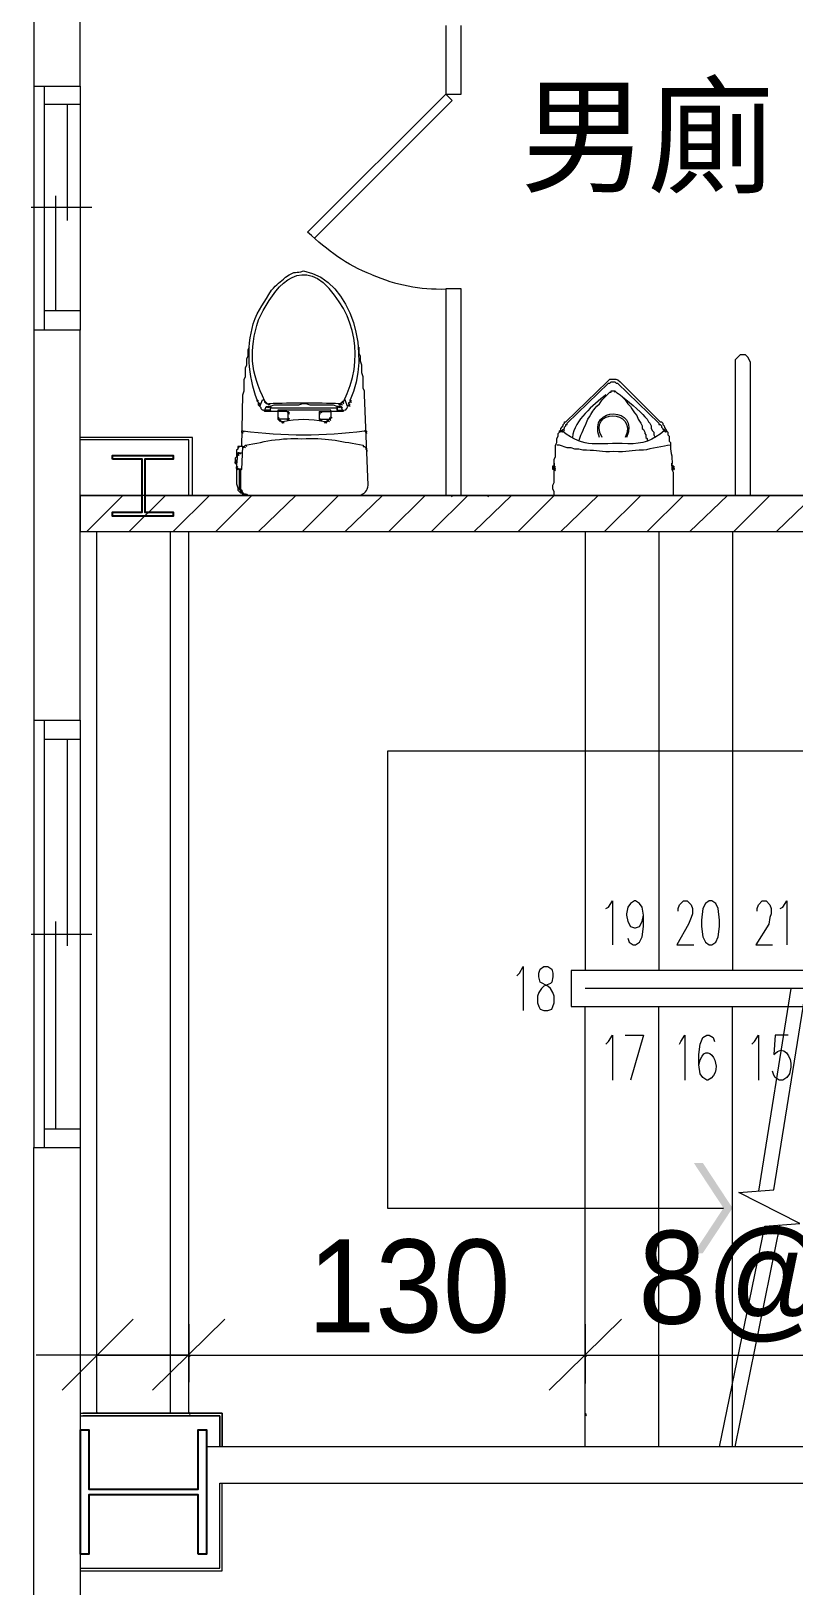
# Model space of a CAD drawing. Header units: millimetres. Extents: x -15161 to 10473752, y -72817 to 33960.
# Drawn here: x -1968 to -1718, y -5713 to -5204 of the extents above; entities that cross this region are included whole.
import ezdxf

# ---------------------------------------------------------------- set-up
doc = ezdxf.new("R2010")
doc.units = ezdxf.units.MM
for name, color, linetype in [('PDF2_單色填滿', 7, 'Continuous'), ('PDF2_幾何圖形', 7, 'Continuous'), ('PDF2_文字', 7, 'Continuous')]:
    doc.layers.add(name, color=color, linetype=linetype)
doc.styles.add('PDF PMingLiU', font='PMingLiU.ttf')

# ---------------------------------------------------------------- blocks, each defined once
blk = doc.blocks.new('二樓建築底圖')
at = {"layer": 'PDF2_單色填滿', "lineweight": 13}
for points in [[(-1748.33, -5574.68), (-1751.29, -5574.68), (-1738.59, -5589.49), (-1741.55, -5589.49)], [(-1738.59, -5589.49), (-1741.55, -5589.49), (-1748.33, -5604.3), (-1751.29, -5604.3)]]:
    blk.add_solid(points, dxfattribs=at)
at = {"layer": 'PDF2_幾何圖形', "lineweight": 20}
for points in [[(-1952.34, -5221.67), (-1952.34, -4462.33), (-371.86, -4462.33), (-371.86, -4447.52), (-1967.58, -4447.52), (-1967.58, -5221.67)], [(-1952.34, -5301.67), (-1967.58, -5301.67), (-1967.58, -5429.49), (-1952.34, -5429.49)], [(-1952.34, -5722.82), (-1967.58, -5722.82), (-1967.58, -5569.6), (-1952.34, -5569.6)]]:
    blk.add_lwpolyline(points, close=True, dxfattribs=at)
at = {"layer": 'PDF2_幾何圖形', "lineweight": 0}
for points in [[(-1952.34, -5355.85), (-1952.34, -5367.7), (-1149.4, -5367.7), (-1149.4, -5189.5), (-1413.52, -5189.5), (-1413.52, -5201.78), (-1161.68, -5201.78), (-1161.68, -5355.85), (-1401.67, -5355.85), (-1401.67, -5286.85), (-1413.52, -5286.85), (-1413.52, -5355.85), (-1626.85, -5355.85), (-1626.85, -5286.85), (-1639.12, -5286.85), (-1639.12, -5355.85)], [(-1891.39, -5325.37), (-1891.81, -5325.37), (-1891.81, -5324.95)], [(-1890.97, -5325.79), (-1891.39, -5325.79), (-1891.39, -5325.37)], [(-1890.12, -5326.22), (-1890.54, -5325.79)], [(-1890.12, -5327.06), (-1890.54, -5326.64)], [(-1887.16, -5331.3), (-1887.16, -5330.87), (-1887.58, -5330.87)], [(-1886.31, -5331.72), (-1886.73, -5331.3)], [(-1885.46, -5332.14), (-1885.89, -5331.72)], [(-1885.46, -5332.14), (-1885.89, -5331.72)], [(-1898.59, -5335.11), (-1899.01, -5334.68)], [(-1858.8, -5335.11), (-1858.8, -5334.68), (-1858.38, -5335.11), (-1858.8, -5334.68), (-1859.22, -5334.68)], [(-1858.38, -5335.53), (-1858.8, -5335.11)], [(-1900.28, -5342.72), (-1900.7, -5342.3)], [(-1797, -5346.96), (-1797.43, -5346.53), (-1797.43, -5346.11), (-1797, -5346.53), (-1797, -5346.96), (-1796.58, -5347.38), (-1797, -5346.96), (-1797, -5347.38), (-1797.43, -5347.38), (-1797.43, -5346.96), (-1797, -5347.38), (-1797.43, -5346.96), (-1797.43, -5346.53)], [(-1757.64, -5346.53), (-1758.06, -5346.11)], [(-1757.64, -5346.96), (-1758.06, -5346.53), (-1758.06, -5346.11), (-1758.06, -5346.53), (-1757.64, -5346.96), (-1758.06, -5346.53), (-1758.06, -5346.96), (-1757.64, -5347.38), (-1758.06, -5346.96), (-1758.06, -5346.53)], [(-1757.64, -5347.38), (-1758.06, -5346.96), (-1758.06, -5347.38), (-1758.06, -5346.96)], [(-1746.21, -5503.14), (-1745.36, -5503.14), (-1744.09, -5502.3), (-1743.25, -5500.6), (-1742.82, -5497.22), (-1742.82, -5495.1), (-1743.25, -5491.29), (-1744.09, -5489.6), (-1745.36, -5488.75), (-1746.21, -5488.75), (-1747.48, -5489.6), (-1748.33, -5491.29), (-1748.75, -5495.1), (-1748.75, -5497.22), (-1748.33, -5500.6), (-1747.48, -5502.3)], [(-1800.39, -5524.73), (-1799.12, -5524.73), (-1797.85, -5524.31), (-1797.43, -5523.46), (-1797, -5522.19), (-1797, -5520.07), (-1797.43, -5518.8), (-1798.27, -5517.53), (-1799.12, -5516.69), (-1801.66, -5515.42), (-1802.08, -5513.72), (-1802.08, -5512.45), (-1801.66, -5511.19), (-1800.39, -5510.34), (-1799.12, -5510.34), (-1797.85, -5511.19), (-1797.43, -5512.45), (-1797.43, -5513.72), (-1797.85, -5515.42), (-1798.27, -5515.84), (-1800.39, -5516.69), (-1801.23, -5517.53), (-1802.08, -5518.8), (-1802.5, -5520.07), (-1802.5, -5522.19), (-1802.08, -5523.46), (-1801.66, -5524.31)]]:
    blk.add_lwpolyline(points, close=True, dxfattribs=at)
at = {"layer": 'PDF2_幾何圖形', "lineweight": 20}
for points in [[(-1931.18, -5355.85), (-1639.12, -5355.85), (-1639.12, -5286.85), (-1626.85, -5286.85), (-1626.85, -5355.85), (-1468.55, -5355.85), (-1413.52, -5355.85), (-1413.52, -5286.85), (-1401.67, -5286.85), (-1401.67, -5355.85), (-1161.68, -5355.85), (-1161.68, -5201.78), (-1413.52, -5201.78), (-1401.67, -5201.78)], [(-1952.34, -5355.85), (-1932.02, -5355.85)], [(-1830.86, -5355.85), (-1830.44, -5356.27)], [(-1819.01, -5355.85), (-1818.59, -5356.27)], [(-1952.34, -5367.7), (-1468.55, -5367.7), (-1149.4, -5367.7)], [(-1906.63, -5679.65), (-1207.81, -5679.65), (-1207.81, -5667.79), (-1910.86, -5667.79)]]:
    blk.add_lwpolyline(points, dxfattribs=at)
at = {"layer": 'PDF2_幾何圖形', "lineweight": 5}
for points in [[(-1832.56, -5201.78), (-1832.56, -5224.21), (-1827.48, -5224.21), (-1827.48, -5201.78)], [(-1967.58, -5221.67), (-1967.58, -5301.67)], [(-1964.19, -5221.67), (-1964.19, -5301.67)], [(-1952.34, -5221.67), (-1952.34, -5301.67)], [(-1877.85, -5269.5), (-1832.56, -5224.21), (-1830.44, -5226.33), (-1875.73, -5271.62)], [(-1952.34, -5227.6), (-1964.19, -5227.6)], [(-1956.57, -5227.6), (-1956.57, -5265.69)], [(-1960.38, -5295.32), (-1960.38, -5257.65)], [(-1948.53, -5261.46), (-1968.43, -5261.46)], [(-1827.48, -5355.85), (-1827.48, -5288.12), (-1832.56, -5288.12), (-1832.56, -5355.85)], [(-1952.34, -5295.32), (-1964.19, -5295.32)], [(-1946.84, -5656.79), (-1946.84, -5367.7)], [(-1916.79, -5656.79), (-1916.79, -5367.7)], [(-1967.58, -5429.49), (-1967.58, -5569.6)], [(-1964.19, -5429.49), (-1964.19, -5569.6)], [(-1952.34, -5429.49), (-1952.34, -5569.6)], [(-1952.34, -5435.84), (-1964.19, -5435.84)], [(-1956.57, -5435.84), (-1956.57, -5503.57)], [(-1960.38, -5563.67), (-1960.38, -5495.52)], [(-1948.53, -5499.76), (-1968.43, -5499.76)], [(-1952.34, -5563.67), (-1964.19, -5563.67)]]:
    blk.add_lwpolyline(points, dxfattribs=at)
at = {"layer": 'PDF2_幾何圖形', "lineweight": 0}
for points in [[(-1899.43, -5339.76), (-1899.01, -5322.83), (-1898.59, -5321.56), (-1898.59, -5317.75), (-1898.16, -5316.91), (-1898.16, -5314.79), (-1898.16, -5313.94), (-1897.74, -5313.1), (-1897.74, -5310.98), (-1897.32, -5310.13), (-1897.32, -5308.02), (-1896.89, -5307.17)], [(-1857.95, -5352.46), (-1859.22, -5322.83), (-1859.22, -5321.56), (-1859.65, -5320.72), (-1859.65, -5316.91), (-1860.07, -5315.64), (-1860.07, -5314.79), (-1860.07, -5313.1), (-1860.49, -5311.83), (-1860.49, -5310.13), (-1860.92, -5309.29), (-1860.92, -5307.17)], [(-1732.67, -5355.85), (-1732.67, -5312.25), (-1733.51, -5310.56), (-1734.36, -5309.71), (-1736.05, -5309.71), (-1737.74, -5311.4), (-1737.74, -5355.85)], [(-1794.46, -5334.68), (-1794.89, -5334.68), (-1794.46, -5335.11), (-1794.89, -5334.68), (-1794.89, -5333.84), (-1794.04, -5332.99), (-1794.04, -5332.57), (-1793.62, -5332.14), (-1793.62, -5331.72), (-1793.19, -5331.72), (-1779.65, -5318.6), (-1778.8, -5317.75), (-1778.38, -5317.75)], [(-1794.04, -5334.26), (-1793.62, -5333.84), (-1793.62, -5333.41), (-1793.19, -5332.99), (-1793.19, -5332.57), (-1792.77, -5332.57), (-1792.77, -5332.14), (-1779.22, -5319.02), (-1778.8, -5319.02), (-1778.38, -5318.6), (-1777.11, -5318.6), (-1776.69, -5319.02)], [(-1782.19, -5325.79), (-1781.34, -5324.52), (-1778.8, -5321.98), (-1778.38, -5321.98), (-1778.38, -5321.56), (-1777.53, -5321.56), (-1777.11, -5321.98)], [(-1777.53, -5321.56), (-1777.11, -5321.56), (-1776.69, -5321.98), (-1776.26, -5322.41)], [(-1777.11, -5318.6), (-1776.69, -5319.02), (-1776.26, -5319.02), (-1762.72, -5332.14), (-1762.72, -5332.57), (-1762.29, -5332.57), (-1761.87, -5332.99), (-1761.87, -5333.41), (-1761.45, -5333.84), (-1761.45, -5334.26), (-1761.02, -5334.26), (-1761.02, -5334.68), (-1760.6, -5335.11), (-1761.02, -5334.68), (-1760.6, -5334.68), (-1760.18, -5335.11), (-1760.6, -5334.68), (-1760.18, -5334.68)], [(-1776.69, -5321.98), (-1775.42, -5322.83), (-1774.57, -5323.68), (-1773.72, -5324.52), (-1772.88, -5325.79), (-1772.03, -5326.64), (-1771.61, -5327.49), (-1770.76, -5328.76), (-1769.91, -5329.6), (-1769.49, -5330.87), (-1768.64, -5332.14), (-1768.22, -5332.99), (-1768.22, -5333.84), (-1767.8, -5334.26), (-1767.37, -5335.11), (-1767.37, -5335.53), (-1766.95, -5335.95), (-1766.95, -5336.8), (-1766.53, -5337.22), (-1766.53, -5338.07)], [(-1775.42, -5318.6), (-1762.29, -5331.72), (-1761.87, -5331.72), (-1761.45, -5332.14), (-1761.45, -5332.57), (-1761.02, -5332.99)], [(-1894.35, -5324.95), (-1894.35, -5324.52), (-1893.93, -5324.95), (-1894.35, -5324.52), (-1893.93, -5324.95), (-1894.35, -5324.52), (-1893.93, -5324.95), (-1894.35, -5324.52), (-1893.93, -5324.95), (-1894.35, -5324.52)], [(-1893.93, -5325.37), (-1894.35, -5324.95), (-1893.93, -5325.37)], [(-1865.99, -5327.91), (-1866.42, -5328.33), (-1870.23, -5328.33), (-1870.23, -5327.91), (-1887.58, -5327.91), (-1887.58, -5328.33), (-1891.81, -5328.33), (-1892.24, -5327.91), (-1892.66, -5327.91), (-1893.08, -5327.49), (-1893.08, -5327.06), (-1893.51, -5326.64), (-1893.93, -5326.22), (-1893.51, -5326.64), (-1892.66, -5324.52), (-1892.24, -5324.52)], [(-1893.93, -5325.79), (-1893.93, -5325.37), (-1893.51, -5325.79)], [(-1893.93, -5326.22), (-1893.93, -5325.79), (-1893.51, -5326.22)], [(-1891.81, -5324.95), (-1891.39, -5325.37)], [(-1891.81, -5327.91), (-1891.39, -5326.64), (-1890.97, -5327.06), (-1891.39, -5326.64), (-1890.97, -5327.06), (-1891.39, -5326.64), (-1890.97, -5327.06), (-1891.39, -5326.64), (-1890.97, -5327.06), (-1891.39, -5326.64), (-1890.97, -5326.64), (-1890.54, -5327.06), (-1890.97, -5326.64), (-1890.54, -5326.64), (-1890.12, -5327.06), (-1868.11, -5327.06)], [(-1867.69, -5328.33), (-1868.11, -5327.91), (-1867.69, -5328.33), (-1868.11, -5327.91), (-1868.11, -5326.64), (-1869.38, -5326.22), (-1877, -5326.22), (-1878.27, -5325.79), (-1879.54, -5325.79), (-1880.81, -5326.22), (-1888.85, -5326.22), (-1890.12, -5326.64), (-1890.12, -5327.91), (-1889.7, -5328.33), (-1890.12, -5327.91), (-1889.7, -5328.33), (-1890.12, -5327.91), (-1889.7, -5328.33), (-1890.12, -5327.91), (-1889.7, -5328.33), (-1890.12, -5327.91), (-1890.97, -5327.91), (-1890.54, -5328.33), (-1890.97, -5327.91), (-1891.39, -5327.91), (-1890.97, -5328.33), (-1891.39, -5327.91), (-1890.97, -5328.33)], [(-1890.54, -5326.22), (-1890.97, -5325.79), (-1890.54, -5326.22), (-1890.97, -5325.79), (-1890.54, -5326.22), (-1890.97, -5325.79), (-1890.54, -5325.79), (-1890.12, -5326.22)], [(-1890.54, -5326.64), (-1890.12, -5326.64), (-1889.7, -5327.06), (-1890.12, -5326.64), (-1889.7, -5327.06), (-1890.12, -5326.64), (-1889.7, -5327.06), (-1890.12, -5326.64), (-1889.7, -5327.06), (-1890.12, -5326.64), (-1890.12, -5328.33)], [(-1867.26, -5326.64), (-1867.69, -5326.64), (-1867.26, -5327.06), (-1867.69, -5326.64), (-1868.11, -5326.64), (-1867.69, -5327.06), (-1868.11, -5326.64), (-1867.69, -5327.06), (-1868.11, -5326.64), (-1867.69, -5327.06), (-1868.11, -5326.64), (-1867.69, -5327.06), (-1868.11, -5326.64), (-1868.11, -5328.33)], [(-1866.42, -5326.22), (-1866.84, -5325.79), (-1867.26, -5325.79), (-1866.84, -5326.22), (-1867.26, -5325.79), (-1866.84, -5326.22), (-1867.26, -5325.79), (-1866.84, -5326.22), (-1867.26, -5325.79), (-1867.69, -5325.79), (-1867.26, -5326.22)], [(-1866.84, -5327.91), (-1866.42, -5327.91), (-1865.99, -5328.33), (-1866.42, -5327.91), (-1865.99, -5328.33), (-1866.42, -5327.91), (-1865.99, -5328.33), (-1866.42, -5327.91), (-1865.99, -5328.33), (-1866.42, -5327.91), (-1865.99, -5328.33), (-1866.42, -5327.91), (-1866.84, -5326.64), (-1866.42, -5327.06), (-1866.84, -5326.64), (-1866.42, -5327.06), (-1866.84, -5326.64), (-1866.42, -5327.06), (-1866.84, -5326.64), (-1866.42, -5327.06), (-1866.84, -5326.64), (-1867.26, -5326.64), (-1866.84, -5327.06), (-1867.26, -5326.64), (-1866.84, -5327.06)], [(-1866.84, -5325.79), (-1866.84, -5325.37), (-1866.42, -5325.37), (-1865.99, -5325.79)], [(-1866.42, -5325.37), (-1866.42, -5324.95), (-1865.99, -5325.37)], [(-1866.42, -5324.95), (-1865.99, -5324.95)], [(-1864.72, -5326.64), (-1865.57, -5324.52), (-1865.99, -5324.52)], [(-1864.3, -5325.79), (-1864.3, -5325.37), (-1863.88, -5325.37), (-1863.88, -5324.95), (-1863.45, -5325.37)], [(-1863.88, -5326.22), (-1864.3, -5325.79), (-1864.3, -5326.22), (-1863.88, -5326.64)], [(-1863.88, -5324.95), (-1863.88, -5324.52), (-1863.45, -5324.95), (-1863.88, -5324.52), (-1863.45, -5324.95), (-1863.88, -5324.52), (-1863.45, -5324.95), (-1863.88, -5324.52), (-1863.45, -5324.95), (-1863.88, -5324.52)], [(-1891.39, -5327.91), (-1891.81, -5327.91), (-1891.39, -5328.33), (-1891.81, -5327.91), (-1891.39, -5328.33), (-1891.81, -5327.91), (-1891.39, -5328.33), (-1891.81, -5327.91), (-1891.39, -5328.33), (-1891.81, -5327.91), (-1891.39, -5328.33)], [(-1884.62, -5328.33), (-1884.19, -5328.33), (-1883.77, -5328.76), (-1884.19, -5328.33), (-1884.19, -5328.76), (-1883.77, -5329.18), (-1884.19, -5328.76), (-1884.62, -5328.33), (-1887.58, -5328.33), (-1887.58, -5330.03), (-1887.16, -5330.45), (-1887.58, -5330.03), (-1887.58, -5330.45), (-1887.16, -5330.87)], [(-1884.62, -5330.87), (-1887.16, -5330.87), (-1887.58, -5330.45), (-1887.58, -5330.87)], [(-1886.73, -5331.3), (-1887.16, -5331.3), (-1886.73, -5331.72), (-1887.16, -5331.3)], [(-1886.31, -5331.72), (-1886.73, -5331.3), (-1886.31, -5331.72)], [(-1885.89, -5331.72), (-1886.31, -5331.72), (-1885.89, -5332.14), (-1886.31, -5331.72), (-1885.89, -5332.14)], [(-1884.19, -5330.45), (-1884.19, -5330.87), (-1883.77, -5331.3), (-1884.19, -5330.87), (-1883.77, -5331.3), (-1884.19, -5330.87), (-1884.62, -5330.87), (-1884.19, -5331.3)], [(-1883.77, -5330.87), (-1884.19, -5330.45), (-1884.19, -5328.76), (-1883.77, -5329.18)], [(-1873.61, -5328.76), (-1874.04, -5328.33), (-1873.61, -5328.33), (-1873.19, -5328.76), (-1873.61, -5328.33), (-1870.23, -5328.33), (-1870.23, -5330.03), (-1869.8, -5330.45), (-1870.23, -5330.03), (-1870.65, -5330.45), (-1870.23, -5330.87), (-1870.65, -5330.45), (-1870.65, -5330.87), (-1870.23, -5331.3), (-1870.65, -5330.87), (-1871.07, -5331.3), (-1870.65, -5331.72), (-1871.07, -5331.3), (-1870.65, -5331.72)], [(-1874.04, -5328.33), (-1874.04, -5328.76), (-1873.61, -5329.18), (-1874.04, -5328.76), (-1873.61, -5329.18)], [(-1874.04, -5328.76), (-1874.04, -5330.45), (-1873.61, -5330.87), (-1873.19, -5331.3), (-1873.61, -5330.87), (-1874.04, -5330.87)], [(-1874.04, -5330.45), (-1874.04, -5330.87), (-1873.61, -5331.3), (-1874.04, -5330.87), (-1873.61, -5331.3)], [(-1873.61, -5330.87), (-1870.65, -5330.87)], [(-1871.92, -5331.72), (-1872.34, -5331.72), (-1871.92, -5332.14), (-1872.34, -5331.72), (-1871.92, -5332.14)], [(-1871.07, -5331.3), (-1871.5, -5331.3), (-1871.07, -5331.72), (-1871.5, -5331.3), (-1871.5, -5331.72), (-1871.92, -5331.72), (-1871.5, -5332.14), (-1871.92, -5331.72), (-1871.5, -5332.14)], [(-1868.11, -5327.91), (-1867.69, -5327.91), (-1867.26, -5328.33), (-1867.69, -5327.91), (-1867.26, -5328.33), (-1867.69, -5327.91), (-1867.26, -5327.91), (-1866.84, -5328.33)], [(-1867.26, -5327.91), (-1866.84, -5327.91), (-1866.42, -5328.33), (-1866.84, -5327.91), (-1866.42, -5328.33)], [(-1767.37, -5330.03), (-1766.53, -5330.87), (-1766.1, -5331.72), (-1765.68, -5332.14), (-1765.26, -5332.99), (-1765.26, -5333.84), (-1764.83, -5334.68), (-1764.41, -5335.11), (-1764.41, -5335.95), (-1763.99, -5336.8)], [(-1915.52, -5355.85), (-1915.52, -5336.8), (-1952.34, -5336.8)], [(-1916.79, -5355.85), (-1916.79, -5337.65), (-1952.34, -5337.65)], [(-1796.58, -5347.8), (-1797, -5347.38), (-1797, -5346.11), (-1797, -5343.99), (-1796.58, -5343.15), (-1796.58, -5339.34), (-1796.16, -5338.49), (-1796.16, -5337.22), (-1795.73, -5336.38), (-1795.73, -5335.53), (-1795.31, -5335.11), (-1795.31, -5334.68)], [(-1794.89, -5334.68), (-1795.31, -5334.68), (-1794.89, -5335.11)], [(-1794.04, -5335.11), (-1794.46, -5334.68), (-1794.04, -5335.11), (-1794.46, -5334.68), (-1794.04, -5334.26), (-1793.62, -5334.68)], [(-1759.75, -5335.11), (-1760.18, -5334.68), (-1759.75, -5335.11), (-1759.75, -5335.95), (-1759.33, -5336.38), (-1759.33, -5338.07), (-1758.91, -5338.49)], [(-1899.01, -5339.76), (-1900.7, -5339.76), (-1900.28, -5340.19), (-1900.7, -5339.76), (-1900.28, -5340.19), (-1900.7, -5339.76), (-1900.28, -5340.19), (-1900.7, -5339.76), (-1900.7, -5340.19), (-1900.7, -5340.61), (-1901.13, -5341.03), (-1901.13, -5343.15), (-1901.55, -5343.57), (-1901.55, -5343.99), (-1901.13, -5344.42), (-1901.55, -5343.99), (-1901.55, -5344.42), (-1901.13, -5344.84), (-1901.55, -5344.42), (-1901.13, -5344.84), (-1901.55, -5344.42), (-1901.55, -5344.84)], [(-1900.7, -5347.38), (-1901.13, -5346.96), (-1900.7, -5342.3), (-1900.28, -5342.72), (-1900.7, -5342.3), (-1900.7, -5341.88)], [(-1900.28, -5347.38), (-1900.7, -5346.96), (-1899.43, -5347.38), (-1899.01, -5339.76), (-1898.59, -5339.76), (-1898.16, -5340.19), (-1898.59, -5339.76), (-1898.16, -5339.34), (-1897.74, -5339.76), (-1898.16, -5339.34)], [(-1900.28, -5341.88), (-1900.7, -5341.88), (-1900.28, -5342.3)], [(-1899.86, -5342.3), (-1900.28, -5341.88), (-1899.43, -5341.88)], [(-1899.01, -5340.19), (-1899.01, -5339.76), (-1898.59, -5340.19)], [(-1859.65, -5339.34), (-1859.65, -5339.76), (-1859.22, -5339.76), (-1858.8, -5340.19), (-1858.38, -5340.61)], [(-1858.8, -5340.19), (-1858.8, -5340.61), (-1858.38, -5341.03), (-1858.38, -5341.46)], [(-1786.42, -5341.03), (-1787.69, -5341.03), (-1788.96, -5340.61), (-1790.23, -5340.61), (-1791.5, -5340.19), (-1792.77, -5340.19), (-1795.31, -5339.34), (-1796.16, -5339.34)], [(-1901.13, -5345.69), (-1901.55, -5345.26), (-1901.55, -5344.84), (-1901.13, -5345.26)], [(-1901.55, -5345.26), (-1901.13, -5345.69), (-1901.13, -5346.11), (-1900.7, -5346.53)], [(-1901.13, -5346.11), (-1901.13, -5346.53), (-1900.7, -5346.96), (-1901.13, -5346.53), (-1901.13, -5352.04), (-1900.7, -5353.31), (-1900.7, -5354.15), (-1900.28, -5354.58)], [(-1901.13, -5346.53), (-1901.13, -5346.96), (-1900.7, -5347.38), (-1901.13, -5346.96), (-1900.7, -5346.96), (-1900.28, -5347.38), (-1900.28, -5347.8), (-1899.86, -5348.23), (-1900.28, -5347.8), (-1899.86, -5348.23)], [(-1899.86, -5347.8), (-1900.28, -5347.38), (-1899.86, -5347.8), (-1900.28, -5347.38), (-1900.28, -5346.96), (-1900.28, -5353.73), (-1899.86, -5354.15), (-1899.86, -5354.58), (-1899.43, -5354.58), (-1899.01, -5355), (-1898.59, -5355.42), (-1898.16, -5355.42), (-1899.01, -5355.42), (-1899.43, -5355)], [(-1899.86, -5346.96), (-1899.86, -5353.73), (-1899.43, -5354.15), (-1899.43, -5354.58), (-1899.01, -5355), (-1898.59, -5355.42), (-1897.74, -5355.42), (-1897.32, -5355.85), (-1860.92, -5355.85)], [(-1758.48, -5347.38), (-1758.06, -5347.38), (-1758.06, -5346.96), (-1757.64, -5347.38), (-1758.06, -5346.96), (-1758.06, -5346.53), (-1758.48, -5346.11), (-1758.48, -5347.38), (-1758.06, -5348.23), (-1758.06, -5355.85), (-1797, -5355.85), (-1797, -5354.58), (-1797.43, -5353.73), (-1797.43, -5352.46), (-1797, -5351.61), (-1797, -5347.38), (-1797, -5347.8)], [(-1797.43, -5347.38), (-1797.43, -5346.96), (-1797, -5347.38), (-1797.43, -5346.96), (-1797.43, -5346.53), (-1797.43, -5346.11), (-1797, -5346.53), (-1797.43, -5346.11), (-1797, -5346.11), (-1797, -5346.53), (-1796.58, -5346.96)], [(-1797.43, -5346.11), (-1797, -5346.53)], [(-1797, -5346.96), (-1797.43, -5346.53), (-1797.43, -5346.96), (-1797, -5347.38)], [(-1797, -5345.26), (-1797, -5346.11), (-1796.58, -5346.53), (-1797, -5346.11), (-1796.58, -5346.53)], [(-1757.64, -5347.38), (-1758.06, -5346.96), (-1758.06, -5346.53), (-1758.06, -5346.11), (-1757.64, -5346.53), (-1758.06, -5346.11), (-1757.64, -5346.53), (-1758.06, -5346.11), (-1758.48, -5346.11), (-1758.48, -5345.26)], [(-1758.06, -5347.8), (-1758.48, -5347.38), (-1758.06, -5347.8)], [(-1950.22, -5367.7), (-1938.37, -5355.85)], [(-1936.26, -5367.7), (-1924.41, -5355.85)], [(-1921.87, -5367.7), (-1910.01, -5355.85)], [(-1907.9, -5367.7), (-1896.05, -5355.85)], [(-1900.7, -5354.15), (-1899.86, -5355), (-1899.43, -5355), (-1899.01, -5355.42)], [(-1893.93, -5367.7), (-1881.66, -5355.85)], [(-1879.54, -5367.7), (-1867.69, -5355.85)], [(-1865.57, -5367.7), (-1853.3, -5355.85)], [(-1851.18, -5367.7), (-1839.33, -5355.85)], [(-1837.21, -5367.7), (-1825.36, -5355.85)], [(-1823.24, -5367.7), (-1810.97, -5355.85)], [(-1808.85, -5367.7), (-1797, -5355.85)], [(-1794.89, -5367.7), (-1782.61, -5355.85)], [(-1780.49, -5367.7), (-1768.64, -5355.85)], [(-1766.53, -5367.7), (-1754.68, -5355.85)], [(-1752.56, -5367.7), (-1740.28, -5355.85)], [(-1738.17, -5367.7), (-1726.32, -5355.85)], [(-1724.2, -5367.7), (-1711.93, -5355.85)], [(-1780.07, -5491.29), (-1779.22, -5490.87), (-1777.96, -5488.75), (-1777.96, -5503.14)], [(-1772.88, -5501.03), (-1772.45, -5502.3), (-1771.18, -5503.14), (-1770.34, -5503.14), (-1769.07, -5502.3), (-1768.22, -5500.6), (-1767.8, -5497.22), (-1767.8, -5493.41), (-1768.22, -5490.87), (-1769.07, -5489.6), (-1770.34, -5488.75), (-1770.76, -5488.75), (-1772.03, -5489.6), (-1772.88, -5490.87), (-1773.3, -5492.98), (-1773.3, -5493.41), (-1772.88, -5495.52), (-1772.03, -5497.22), (-1770.76, -5497.64), (-1770.34, -5497.64), (-1769.07, -5497.22), (-1768.22, -5495.52), (-1767.8, -5493.41)], [(-1756.37, -5492.14), (-1756.37, -5491.29), (-1755.95, -5490.02), (-1755.52, -5489.6), (-1754.68, -5488.75), (-1753.41, -5488.75), (-1752.14, -5490.02), (-1751.71, -5491.29), (-1751.71, -5492.98), (-1752.14, -5494.25), (-1752.98, -5496.37), (-1756.79, -5503.14), (-1751.29, -5503.14)], [(-1730.55, -5492.14), (-1730.55, -5491.29), (-1730.13, -5490.02), (-1728.86, -5488.75), (-1727.59, -5488.75), (-1726.32, -5490.02), (-1725.89, -5491.29), (-1725.89, -5492.98), (-1726.32, -5494.25), (-1726.74, -5496.37), (-1730.97, -5503.14), (-1725.47, -5503.14)], [(-1722.93, -5491.29), (-1722.08, -5490.87), (-1720.81, -5488.75), (-1720.81, -5503.14)], [(-1809.28, -5513.3), (-1808.43, -5512.45), (-1807.16, -5510.34), (-1807.16, -5524.73)], [(-1780.07, -5535.73), (-1779.22, -5534.89), (-1777.96, -5532.77), (-1777.96, -5547.59)], [(-1773.72, -5532.77), (-1767.8, -5532.77), (-1772.03, -5547.59)], [(-1755.95, -5535.73), (-1755.52, -5534.89), (-1754.25, -5532.77), (-1754.25, -5547.59)], [(-1746.63, -5547.59), (-1747.06, -5547.59), (-1748.33, -5546.74), (-1749.17, -5545.47), (-1749.6, -5542.51), (-1749.6, -5539.12), (-1749.17, -5535.73), (-1748.33, -5533.62), (-1747.06, -5532.77), (-1746.21, -5532.77), (-1744.94, -5533.62), (-1744.52, -5534.89)], [(-1732.24, -5535.73), (-1731.4, -5534.89), (-1730.13, -5532.77), (-1730.13, -5547.59)], [(-1720.39, -5532.77), (-1724.62, -5532.77), (-1725.05, -5539.12)], [(-1719.54, -5543.35), (-1719.97, -5545.47), (-1720.81, -5546.74), (-1722.08, -5547.59), (-1723.35, -5547.59), (-1724.62, -5546.74), (-1725.05, -5545.89), (-1725.47, -5544.62)], [(-1916.79, -5637.74), (-1916.36, -5638.17)], [(-1786.84, -5637.74), (-1786.42, -5638.17)], [(-1952.34, -5656.79), (-1905.78, -5656.79), (-1905.78, -5667.79), (-1905.78, -5656.79), (-1951.49, -5656.79)], [(-1952.34, -5657.64), (-1906.63, -5657.64), (-1906.63, -5667.79), (-1906.63, -5657.64), (-1951.49, -5657.64)], [(-1946.84, -5656.37), (-1946.42, -5656.79)], [(-1916.79, -5656.37), (-1916.36, -5656.79)], [(-1916.79, -5656.79), (-1916.36, -5657.21)], [(-1786.84, -5656.79), (-1786.42, -5657.21)], [(-1786.84, -5657.21), (-1786.42, -5657.64)], [(-1952.34, -5707.58), (-1906.63, -5707.58), (-1906.63, -5679.65)], [(-1952.34, -5708.43), (-1905.78, -5708.43), (-1905.78, -5679.65)]]:
    blk.add_lwpolyline(points, dxfattribs=at)
blk.add_lwpolyline([(-1899.43, -5335.11), (-1899.01, -5335.53), (-1899.43, -5335.11), (-1899.43, -5334.68), (-1899.01, -5334.68), (-1898.59, -5335.11), (-1899.01, -5334.68, 0.062898), (-1859.22, -5334.68), (-1858.8, -5335.11)], format="xyb", dxfattribs=at)
at = {"layer": 'PDF2_幾何圖形', "lineweight": 25}
for points in [[(-1941.76, -5343.99), (-1941.76, -5342.72), (-1921.87, -5342.72), (-1921.87, -5343.99), (-1931.18, -5343.99), (-1931.18, -5361.35), (-1921.87, -5361.35), (-1921.87, -5362.62), (-1941.76, -5362.62), (-1941.76, -5361.35), (-1932.02, -5361.35), (-1932.02, -5343.99)], [(-1913.82, -5702.92), (-1910.86, -5702.92), (-1910.86, -5662.29), (-1913.82, -5662.29), (-1913.82, -5681.76), (-1949.38, -5681.76), (-1949.38, -5662.29), (-1952.34, -5662.29), (-1952.34, -5702.92), (-1949.38, -5702.92), (-1949.38, -5683.45), (-1913.82, -5683.45)]]:
    blk.add_lwpolyline(points, close=True, dxfattribs=at)
at = {"layer": 'PDF2_幾何圖形', "lineweight": 13}
for points in [[(-1922.71, -5656.79), (-1922.71, -5367.7)], [(-1916.79, -5656.79), (-1916.79, -5367.7)], [(-1786.84, -5367.7), (-1786.84, -5511.61)], [(-1762.72, -5367.7), (-1762.72, -5511.61)], [(-1738.59, -5367.7), (-1738.59, -5511.61)], [(-1618.81, -5439.65), (-1851.6, -5439.65), (-1851.6, -5589.49), (-1741.55, -5589.49)], [(-1594.68, -5517.53), (-1786.84, -5517.53)], [(-1742.82, -5667.79), (-1728.01, -5595.42), (-1716.58, -5594.57), (-1736.47, -5584.41), (-1725.05, -5583.56), (-1714.47, -5517.53)], [(-1719.54, -5517.53), (-1730.13, -5583.99)], [(-1786.84, -5667.79), (-1786.84, -5523.46)], [(-1762.72, -5667.79), (-1762.72, -5523.46)], [(-1738.59, -5667.79), (-1738.59, -5523.46)], [(-1737.74, -5667.79), (-1722.93, -5594.99)]]:
    blk.add_lwpolyline(points, dxfattribs=at)
blk.add_lwpolyline([(-1791.5, -5523.46), (-1589.6, -5523.46), (-1589.6, -5511.61), (-1791.5, -5511.61)], close=True, dxfattribs=at)
at = {"layer": 'PDF2_幾何圖形', "lineweight": 9}
for points in [[(-1934.99, -5625.89), (-1958.27, -5649.17)], [(-1946.84, -5646.63), (-1946.84, -5627.58)], [(-1786.84, -5646.63), (-1786.84, -5627.58), (-1786.84, -5647.05)], [(-1926.52, -5637.74), (-1946.84, -5637.74), (-1966.73, -5637.74)], [(-1946.84, -5637.74), (-1916.79, -5637.74), (-1786.84, -5637.74), (-1766.53, -5637.74)], [(-1916.79, -5637.74), (-1936.68, -5637.74), (-1916.79, -5637.74), (-1896.89, -5637.74)], [(-1806.74, -5637.74), (-1786.84, -5637.74), (-1594.68, -5637.74), (-1574.79, -5637.74)]]:
    blk.add_lwpolyline(points, dxfattribs=at)
for points in [[(-1904.94, -5625.89), (-1928.64, -5649.17)], [(-1916.79, -5627.58), (-1916.79, -5646.63)], [(-1774.99, -5625.89), (-1798.7, -5649.17)]]:
    blk.add_lwpolyline(points, close=True, dxfattribs=at)
at = {"layer": 'PDF2_幾何圖形', "lineweight": 5}
blk.add_arc((-1834.33, -5232.49), 55.66, 246.3248, 271.8293, dxfattribs=at)
at = {"layer": 'PDF2_幾何圖形', "lineweight": 0}
blk.add_arc((-1878.9, -5645.84), 320.26, 87.9171, 92.0829, dxfattribs=at)
at = {"layer": 'PDF2_幾何圖形', "lineweight": 5}
blk.add_open_spline([(-1856.68, -5283.47), (-1865.32, -5280.19), (-1871.07, -5275.63), (-1877.85, -5269.5)], degree=3, dxfattribs=at)
at = {"layer": 'PDF2_幾何圖形', "lineweight": 0}
for points in [[(-1893.93, -5298.28), (-1890.21, -5290.54), (-1882.69, -5277.98), (-1872.77, -5286.01)], [(-1889.7, -5288.55), (-1887.88, -5286.49), (-1886.82, -5285.95), (-1885.04, -5284.31)], [(-1885.04, -5284.31), (-1881.49, -5281.73), (-1881.81, -5283.27), (-1879.12, -5282.2)], [(-1879.12, -5282.2), (-1862.89, -5285.2), (-1857.02, -5310.13), (-1863.88, -5324.52)], [(-1865.99, -5324.95), (-1859.19, -5311.33), (-1861.66, -5296.46), (-1872.77, -5286.01)], [(-1895.62, -5299.55), (-1894.01, -5294.54), (-1891.8, -5292.61), (-1889.7, -5288.55)], [(-1894.35, -5324.52), (-1897.22, -5316.55), (-1898.01, -5307.69), (-1895.62, -5299.55)], [(-1891.81, -5324.95), (-1896.57, -5315.48), (-1897.1, -5308.29), (-1893.93, -5298.28)], [(-1778.38, -5317.75), (-1777.05, -5317.86), (-1776.46, -5317.36), (-1775.42, -5318.6)], [(-1865.99, -5327.91), (-1864.91, -5328.08), (-1864.9, -5326.67), (-1864.3, -5326.22)], [(-1780.07, -5322.83), (-1784.26, -5326.38), (-1790.34, -5330.88), (-1791.08, -5336.8)], [(-1781.34, -5336.8), (-1786.36, -5327.48), (-1769.48, -5327.3), (-1773.72, -5336.8)], [(-1782.19, -5336.8), (-1786.2, -5326.32), (-1768.66, -5326.77), (-1773.3, -5336.8)], [(-1786, -5330.87), (-1784.3, -5328.4), (-1784.7, -5328.04), (-1782.19, -5325.79)], [(-1775.42, -5322.83), (-1773.58, -5324.31), (-1768.45, -5328.32), (-1767.37, -5330.03)], [(-1872.34, -5331.72), (-1876.82, -5330.66), (-1881.39, -5330.79), (-1885.89, -5331.72)], [(-1788.96, -5338.07), (-1787.99, -5335.13), (-1787.12, -5333.69), (-1786, -5330.87)], [(-1898.16, -5339.34), (-1894.9, -5339.04), (-1891.72, -5337.79), (-1888.43, -5337.65)], [(-1888.43, -5337.65), (-1884.35, -5337.01), (-1882.36, -5337.26), (-1878.27, -5337.22)], [(-1878.27, -5337.22), (-1871.14, -5336.88), (-1866.27, -5338.3), (-1859.65, -5339.34)], [(-1772.88, -5338.92), (-1783.01, -5338.29), (-1786.74, -5340.86), (-1794.46, -5334.68)], [(-1761.02, -5334.68), (-1764.45, -5337.76), (-1768.25, -5339.06), (-1772.88, -5338.92)], [(-1761.02, -5332.99), (-1760.9, -5333.79), (-1760.41, -5334.53), (-1759.75, -5335.11)], [(-1777.53, -5341.46), (-1781.57, -5341.75), (-1783.03, -5341), (-1786.42, -5341.03)], [(-1767.8, -5341.03), (-1771.73, -5340.84), (-1773.05, -5341.79), (-1777.53, -5341.46)], [(-1758.91, -5339.34), (-1761.24, -5339.61), (-1765.28, -5340.56), (-1767.8, -5341.03)], [(-1758.91, -5338.49), (-1759.08, -5341.76), (-1758.18, -5342.29), (-1758.48, -5346.11)], [(-1860.92, -5355.85), (-1859.1, -5355.27), (-1858.21, -5354.41), (-1857.95, -5352.46)], [(-1749.6, -5542.51), (-1747.47, -5532.4), (-1740.09, -5544.47), (-1746.63, -5547.59)], [(-1725.05, -5539.12), (-1721.93, -5535.47), (-1718.95, -5539.95), (-1719.54, -5543.35)]]:
    blk.add_open_spline(points, degree=3, dxfattribs=at)
at = {"layer": 'PDF2_文字', "char_height": 30.475, "attachment_point": 4, "style": 'PDF PMingLiU'}
for s, insert in [('男廁', (-1808.01, -5239.81)), ('8@24=192', (-1769.49, -5615.25)), ('130', (-1877.85, -5615.25))]:
    blk.add_mtext(s, dxfattribs=dict(at, insert=insert))

msp = doc.modelspace()

# ---------------------------------------------------------------- block references
at = {"color": 5}
msp.add_blockref('二樓建築底圖', (0, 0), dxfattribs=at)

doc.saveas('drawing.dxf')
